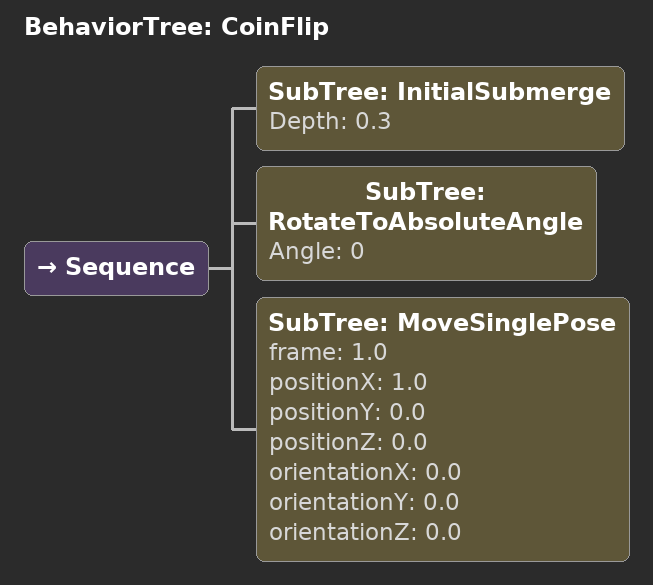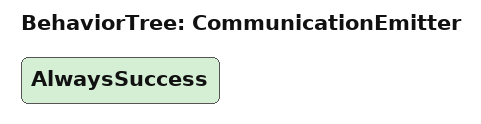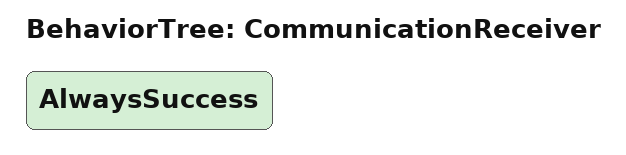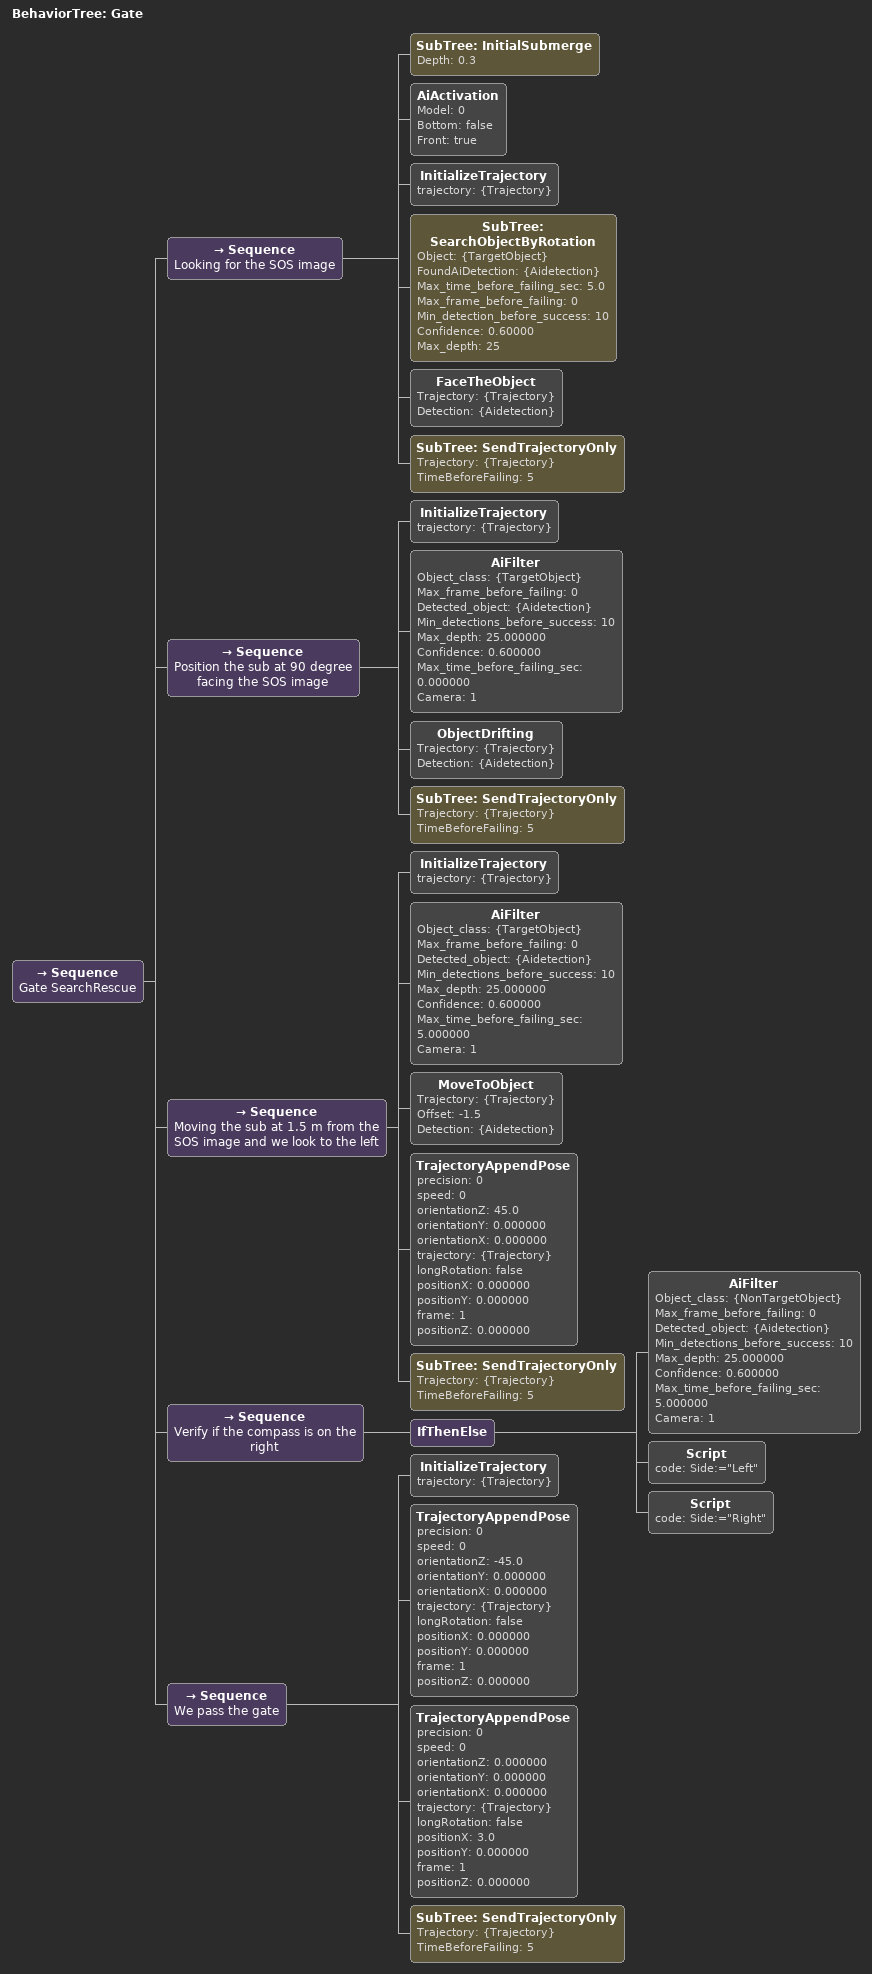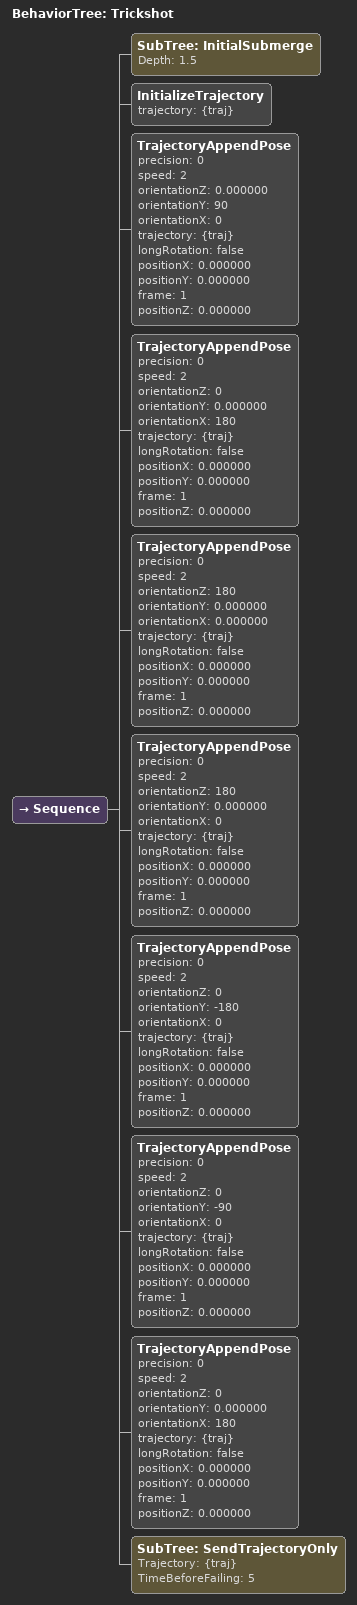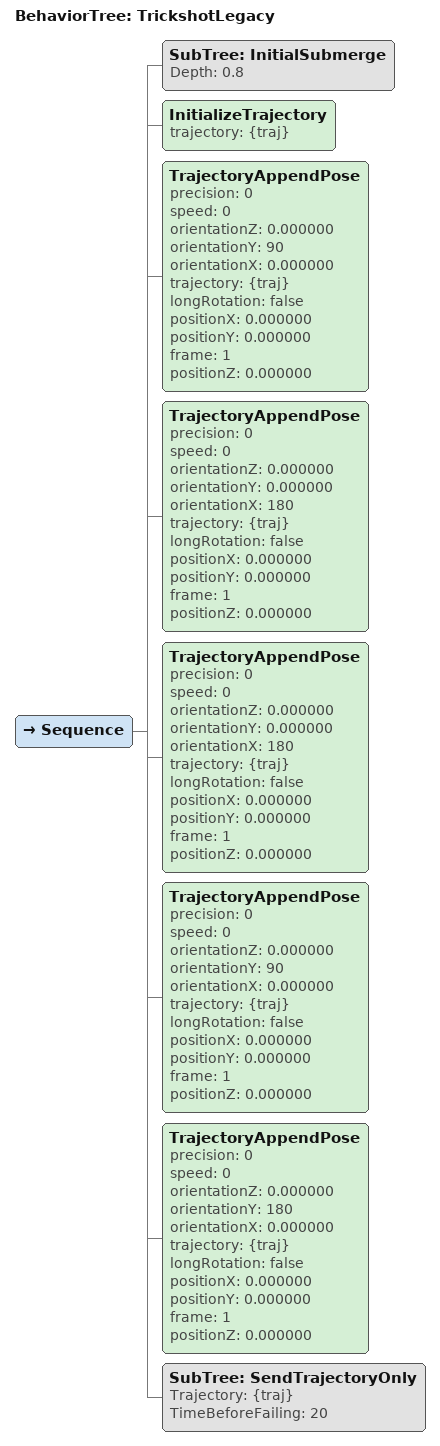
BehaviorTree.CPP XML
<?xml version="1.0" encoding="UTF-8"?>
<root BTCPP_format="4">
  <BehaviorTree ID="CoinFlip">
    <Sequence>
      <SubTree ID="InitialSubmerge"
               Depth="0.3"/>
      <SubTree ID="RotateToAbsoluteAngle"
               Angle="0"/>
      <SubTree ID="MoveSinglePose"
               frame="1.0"
               positionX="1.0"
               positionY="0.0"
               positionZ="0.0"
               orientationX="0.0"
               orientationY="0.0"
               orientationZ="0.0"/>
    </Sequence>
  </BehaviorTree>

  <BehaviorTree ID="CommunicationEmitter">
    <AlwaysSuccess/>
  </BehaviorTree>

  <BehaviorTree ID="CommunicationReceiver">
    <AlwaysSuccess/>
  </BehaviorTree>

  <BehaviorTree ID="Gate">
    <Sequence name="Gate SearchRescue">
      <Sequence name="Looking for the SOS image">
        <SubTree ID="InitialSubmerge"
                 Depth="0.3"/>
        <AiActivation Model="0"
                      Bottom="false"
                      Front="true"/>
        <InitializeTrajectory trajectory="{Trajectory}"/>
        <SubTree ID="SearchObjectByRotation"
                 Object="{TargetObject}"
                 FoundAiDetection="{Aidetection}"
                 Max_time_before_failing_sec="5.0"
                 Max_frame_before_failing="0"
                 Min_detection_before_success="10"
                 Confidence="0.60000"
                 Max_depth="25"/>
        <FaceTheObject Trajectory="{Trajectory}"
                       Detection="{Aidetection}"/>
        <SubTree ID="SendTrajectoryOnly"
                 Trajectory="{Trajectory}"
                 TimeBeforeFailing="5"/>
      </Sequence>
      <Sequence name="Position the sub at 90 degree facing the SOS image">
        <InitializeTrajectory trajectory="{Trajectory}"/>
        <AiFilter Object_class="{TargetObject}"
                  Max_frame_before_failing="0"
                  Detected_object="{Aidetection}"
                  Min_detections_before_success="10"
                  Max_depth="25.000000"
                  Confidence="0.600000"
                  Max_time_before_failing_sec="0.000000"
                  Camera="1"/>
        <ObjectDrifting Trajectory="{Trajectory}"
                        Detection="{Aidetection}"/>
        <SubTree ID="SendTrajectoryOnly"
                 Trajectory="{Trajectory}"
                 TimeBeforeFailing="5"/>
      </Sequence>
      <Sequence name="Moving the sub at 1.5 m from the SOS image and we look to the left">
        <InitializeTrajectory trajectory="{Trajectory}"/>
        <AiFilter Object_class="{TargetObject}"
                  Max_frame_before_failing="0"
                  Detected_object="{Aidetection}"
                  Min_detections_before_success="10"
                  Max_depth="25.000000"
                  Confidence="0.600000"
                  Max_time_before_failing_sec="5.000000"
                  Camera="1"/>
        <MoveToObject Trajectory="{Trajectory}"
                      Offset="-1.5"
                      Detection="{Aidetection}"/>
        <TrajectoryAppendPose precision="0"
                              speed="0"
                              orientationZ="45.0"
                              orientationY="0.000000"
                              orientationX="0.000000"
                              trajectory="{Trajectory}"
                              longRotation="false"
                              positionX="0.000000"
                              positionY="0.000000"
                              frame="1"
                              positionZ="0.000000"/>
        <SubTree ID="SendTrajectoryOnly"
                 Trajectory="{Trajectory}"
                 TimeBeforeFailing="5"/>
      </Sequence>
      <Sequence name="Verify if the compass is on the right">
        <IfThenElse>
          <AiFilter Object_class="{NonTargetObject}"
                    Max_frame_before_failing="0"
                    Detected_object="{Aidetection}"
                    Min_detections_before_success="10"
                    Max_depth="25.000000"
                    Confidence="0.600000"
                    Max_time_before_failing_sec="5.000000"
                    Camera="1"/>
          <Script code="Side:=&quot;Left&quot;"/>
          <Script code="Side:=&quot;Right&quot;"/>
        </IfThenElse>
      </Sequence>
      <Sequence name="We pass the gate">
        <InitializeTrajectory trajectory="{Trajectory}"/>
        <TrajectoryAppendPose precision="0"
                              speed="0"
                              orientationZ="-45.0"
                              orientationY="0.000000"
                              orientationX="0.000000"
                              trajectory="{Trajectory}"
                              longRotation="false"
                              positionX="0.000000"
                              positionY="0.000000"
                              frame="1"
                              positionZ="0.000000"/>
        <TrajectoryAppendPose precision="0"
                              speed="0"
                              orientationZ="0.000000"
                              orientationY="0.000000"
                              orientationX="0.000000"
                              trajectory="{Trajectory}"
                              longRotation="false"
                              positionX="3.0"
                              positionY="0.000000"
                              frame="1"
                              positionZ="0.000000"/>
        <SubTree ID="SendTrajectoryOnly"
                 Trajectory="{Trajectory}"
                 TimeBeforeFailing="5"/>
      </Sequence>
    </Sequence>
  </BehaviorTree>

  <BehaviorTree ID="Trickshot">
    <Sequence>
      <SubTree ID="InitialSubmerge"
               Depth="1.5"/>
      <InitializeTrajectory trajectory="{traj}"/>
      <TrajectoryAppendPose precision="0"
                            speed="2"
                            orientationZ="0.000000"
                            orientationY="90"
                            orientationX="0"
                            trajectory="{traj}"
                            longRotation="false"
                            positionX="0.000000"
                            positionY="0.000000"
                            frame="1"
                            positionZ="0.000000"/>
      <TrajectoryAppendPose precision="0"
                            speed="2"
                            orientationZ="0"
                            orientationY="0.000000"
                            orientationX="180"
                            trajectory="{traj}"
                            longRotation="false"
                            positionX="0.000000"
                            positionY="0.000000"
                            frame="1"
                            positionZ="0.000000"/>
      <TrajectoryAppendPose precision="0"
                            speed="2"
                            orientationZ="180"
                            orientationY="0.000000"
                            orientationX="0.000000"
                            trajectory="{traj}"
                            longRotation="false"
                            positionX="0.000000"
                            positionY="0.000000"
                            frame="1"
                            positionZ="0.000000"/>
      <TrajectoryAppendPose precision="0"
                            speed="2"
                            orientationZ="180"
                            orientationY="0.000000"
                            orientationX="0"
                            trajectory="{traj}"
                            longRotation="false"
                            positionX="0.000000"
                            positionY="0.000000"
                            frame="1"
                            positionZ="0.000000"/>
      <TrajectoryAppendPose precision="0"
                            speed="2"
                            orientationZ="0"
                            orientationY="-180"
                            orientationX="0"
                            trajectory="{traj}"
                            longRotation="false"
                            positionX="0.000000"
                            positionY="0.000000"
                            frame="1"
                            positionZ="0.000000"/>
      <TrajectoryAppendPose precision="0"
                            speed="2"
                            orientationZ="0"
                            orientationY="-90"
                            orientationX="0"
                            trajectory="{traj}"
                            longRotation="false"
                            positionX="0.000000"
                            positionY="0.000000"
                            frame="1"
                            positionZ="0.000000"/>
      <TrajectoryAppendPose precision="0"
                            speed="2"
                            orientationZ="0"
                            orientationY="0.000000"
                            orientationX="180"
                            trajectory="{traj}"
                            longRotation="false"
                            positionX="0.000000"
                            positionY="0.000000"
                            frame="1"
                            positionZ="0.000000"/>
      <SubTree ID="SendTrajectoryOnly"
               Trajectory="{traj}"
               TimeBeforeFailing="5"/>
    </Sequence>
  </BehaviorTree>

  <BehaviorTree ID="TrickshotLegacy">
    <Sequence>
      <SubTree ID="InitialSubmerge"
               Depth="0.8"/>
      <InitializeTrajectory trajectory="{traj}"/>
      <TrajectoryAppendPose precision="0"
                            speed="0"
                            orientationZ="0.000000"
                            orientationY="90"
                            orientationX="0.000000"
                            trajectory="{traj}"
                            longRotation="false"
                            positionX="0.000000"
                            positionY="0.000000"
                            frame="1"
                            positionZ="0.000000"/>
      <TrajectoryAppendPose precision="0"
                            speed="0"
                            orientationZ="0.000000"
                            orientationY="0.000000"
                            orientationX="180"
                            trajectory="{traj}"
                            longRotation="false"
                            positionX="0.000000"
                            positionY="0.000000"
                            frame="1"
                            positionZ="0.000000"/>
      <TrajectoryAppendPose precision="0"
                            speed="0"
                            orientationZ="0.000000"
                            orientationY="0.000000"
                            orientationX="180"
                            trajectory="{traj}"
                            longRotation="false"
                            positionX="0.000000"
                            positionY="0.000000"
                            frame="1"
                            positionZ="0.000000"/>
      <TrajectoryAppendPose precision="0"
                            speed="0"
                            orientationZ="0.000000"
                            orientationY="90"
                            orientationX="0.000000"
                            trajectory="{traj}"
                            longRotation="false"
                            positionX="0.000000"
                            positionY="0.000000"
                            frame="1"
                            positionZ="0.000000"/>
      <TrajectoryAppendPose precision="0"
                            speed="0"
                            orientationZ="0.000000"
                            orientationY="180"
                            orientationX="0.000000"
                            trajectory="{traj}"
                            longRotation="false"
                            positionX="0.000000"
                            positionY="0.000000"
                            frame="1"
                            positionZ="0.000000"/>
      <SubTree ID="SendTrajectoryOnly"
               Trajectory="{traj}"
               TimeBeforeFailing="20"/>
    </Sequence>
  </BehaviorTree>

</root>
